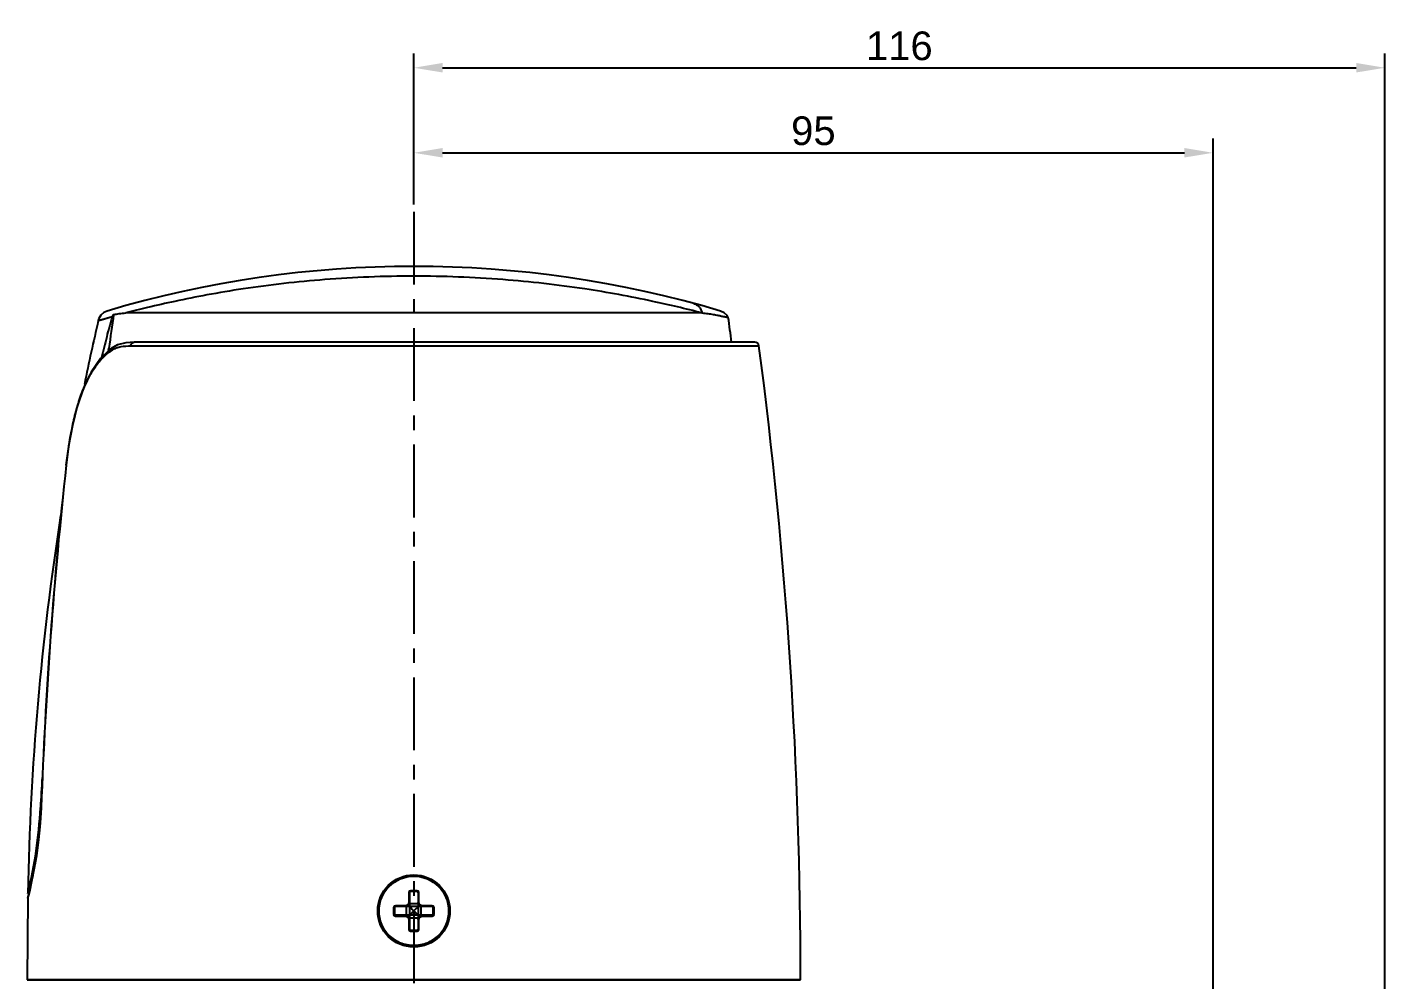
# Model space of a CAD drawing. Header units: millimetres. Extents: x 2792 to 3374, y 618 to 1096.
# Drawn here: x 3024.1 to 3142.6, y 868.3 to 951.5 of the extents above; entities that cross this region are included whole.
import ezdxf

# ---------------------------------------------------------------- set-up
doc = ezdxf.new("R2010")
doc.units = ezdxf.units.MM
doc.header["$LTSCALE"] = 0.1
doc.linetypes.add('CENTERX2', pattern=[101.6, 63.5, -12.7, 12.7, -12.7])
for name, color, linetype in [('02___PRT_ALL_AXES', 7, 'Continuous'), ('CENTER', 1, 'CENTERX2'), ('DIM', 3, 'Continuous')]:
    doc.layers.add(name, color=color, linetype=linetype)
doc.styles.get("Standard").update_dxf_attribs({"font": 'arial.ttf'})
doc.dimstyles.new('ISO-25', dxfattribs={"dimtxt": 2.5, "dimasz": 2.5, "dimexe": 1.25, "dimexo": 0.625, "dimtad": 1, "dimtxsty": 'Standard', "dimcen": 2.5, "dimadec": 0, "dimazin": 0, "dimtfac": 1, "dimtmove": 0, "dimatfit": 3, "dimfxl": 0, "dimarcsym": 0})

# ---------------------------------------------------------------- blocks, each defined once
blk = doc.blocks.new('*D193')
at = {"layer": 'Defpoints', "color": 0, "transparency": 16777216}
for p in [(3127.57, 940.51), (3057.82, 935.37), (3127.57, 856.35)]:
    blk.add_point(p, dxfattribs=at)
at = {"layer": 'DIM', "color": 0, "lineweight": -2, "transparency": 16777216}
for p, q in [((3057.82, 935.99), (3057.82, 941.76)), ((3127.57, 856.98), (3127.57, 941.76)), ((3060.32, 940.51), (3125.07, 940.51))]:
    blk.add_line(p, q, dxfattribs=at)
at = {"layer": 'DIM', "color": 0, "transparency": 16777216}
for points in [[(3060.32, 940.93), (3060.32, 940.1), (3057.82, 940.51)], [(3125.07, 940.93), (3125.07, 940.1), (3127.57, 940.51)]]:
    blk.add_solid(points, dxfattribs=at)
at = {"layer": 'DIM', "color": 0, "transparency": 16777216, "insert": (3092.69, 942.42), "char_height": 2.5, "attachment_point": 5}
blk.add_mtext('95', dxfattribs=at)
blk = doc.blocks.new('*D194')
at = {"layer": 'Defpoints', "color": 0, "transparency": 16777216}
for p in [(3142.57, 947.93), (3057.82, 935.37), (3142.57, 843.23)]:
    blk.add_point(p, dxfattribs=at)
at = {"layer": 'DIM', "color": 0, "lineweight": -2, "transparency": 16777216}
for p, q in [((3057.82, 935.99), (3057.82, 949.18)), ((3142.57, 843.85), (3142.57, 949.18)), ((3060.32, 947.93), (3140.07, 947.93))]:
    blk.add_line(p, q, dxfattribs=at)
at = {"layer": 'DIM', "color": 0, "transparency": 16777216}
for points in [[(3060.32, 948.35), (3060.32, 947.52), (3057.82, 947.93)], [(3140.07, 948.35), (3140.07, 947.52), (3142.57, 947.93)]]:
    blk.add_solid(points, dxfattribs=at)
at = {"layer": 'DIM', "color": 0, "transparency": 16777216, "insert": (3100.19, 949.83), "char_height": 2.5, "attachment_point": 5}
blk.add_mtext('116', dxfattribs=at)

msp = doc.modelspace()

# ---------------------------------------------------------------- linework, layer by layer
at = {"color": 7, "linetype": 'Continuous'}
for p, q in [((3030.276, 925.875), (3031.501, 926.219)), ((3082.959, 926.534), (3032.677, 926.534)), ((3031.177, 923.276), (3031.202, 923.456)), ((3031.236, 923.268), (3031.258, 923.449)), ((3031.409, 923.43), (3031.41, 923.431)), ((3033.111, 923.658), (3087.943, 923.658)), ((3087.572, 923.984), (3033.416, 923.984)), ((3028.98, 919.978), (3028.44, 918.395)), ((3027.691, 914.919), (3027.472, 913.266)), ((3027.472, 913.266), (3027.484, 913.264)), ((3025.228, 883.353), (3025.228, 883.371)), ((3025.228, 883.353), (3025.229, 883.371)), ((3025.228, 883.353), (3025.284, 883.353)), ((3025.284, 883.366), (3025.295, 883.366)), ((3024.219, 875.89), (3024.135, 875.89)), ((3024.178, 875.722), (3024.139, 875.57)), ((3024.289, 876.179), (3024.178, 875.724)), ((3057.443, 875.965), (3057.368, 875.965)), ((3057.368, 875.965), (3057.368, 875.088)), ((3057.443, 875.965), (3057.443, 872.74)), ((3058.118, 876.115), (3057.518, 876.115)), ((3057.518, 876.115), (3057.518, 876.04)), ((3058.118, 876.04), (3057.518, 876.04)), ((3058.118, 876.04), (3058.118, 876.115)), ((3058.268, 875.965), (3058.193, 875.965)), ((3058.193, 875.965), (3058.193, 872.74)), ((3058.268, 875.088), (3058.268, 875.965)), ((3024.128, 875.484), (3024.068, 868.353)), ((3024.128, 875.484), (3024.159, 875.606)), ((3024.139, 875.57), (3024.128, 875.484)), ((3056.131, 874.653), (3056.056, 874.653)), ((3056.056, 874.653), (3056.056, 874.053)), ((3056.131, 874.653), (3056.131, 874.053)), ((3057.082, 874.803), (3056.206, 874.803)), ((3056.206, 874.803), (3056.206, 874.728)), ((3059.431, 874.728), (3056.206, 874.728)), ((3057.082, 874.803), (3057.082, 874.728)), ((3057.187, 873.978), (3057.187, 874.728)), ((3057.368, 875.088), (3057.443, 875.088)), ((3058.193, 874.983), (3057.443, 874.983)), ((3058.268, 875.088), (3058.193, 875.088)), ((3058.449, 873.978), (3058.449, 874.728)), ((3059.431, 874.803), (3058.554, 874.803)), ((3058.554, 874.803), (3058.554, 874.728)), ((3059.431, 874.728), (3059.431, 874.803)), ((3059.581, 874.653), (3059.506, 874.653)), ((3059.506, 874.053), (3059.506, 874.653)), ((3059.581, 874.053), (3059.581, 874.653)), ((3056.056, 874.053), (3056.131, 874.053)), ((3059.431, 873.978), (3056.206, 873.978)), ((3056.206, 873.978), (3056.206, 873.903)), ((3056.206, 873.903), (3057.082, 873.903)), ((3057.082, 873.903), (3057.082, 873.978)), ((3057.368, 873.617), (3057.443, 873.617)), ((3057.368, 873.617), (3057.368, 872.74)), ((3058.193, 873.722), (3057.443, 873.722)), ((3058.268, 873.617), (3058.193, 873.617)), ((3058.268, 872.74), (3058.268, 873.617)), ((3058.554, 873.903), (3058.554, 873.978)), ((3058.554, 873.903), (3059.431, 873.903)), ((3059.431, 873.903), (3059.431, 873.978)), ((3059.506, 874.053), (3059.581, 874.053)), ((3057.368, 872.74), (3057.443, 872.74)), ((3057.518, 872.665), (3058.118, 872.665)), ((3057.518, 872.665), (3057.518, 872.59)), ((3057.518, 872.59), (3058.118, 872.59)), ((3058.118, 872.59), (3058.118, 872.665)), ((3058.193, 872.74), (3058.268, 872.74)), ((3024.068, 868.353), (3091.568, 868.353))]:
    msp.add_line(p, q, dxfattribs=at)
for points in [[(3031.051, 926.7), (3030.753, 926.561), (3030.508, 926.343), (3030.337, 926.063), (3030.276, 925.875)], [(3085.262, 926.142), (3085.154, 926.311), (3084.9, 926.55), (3084.585, 926.7)], [(3030.324, 925.889), (3030.718, 926.001), (3031.501, 926.219)], [(3031.409, 923.43), (3030.47, 922.55), (3029.65, 921.375), (3028.979, 919.974)], [(3033.415, 923.984), (3032.692, 923.943), (3031.948, 923.741), (3031.41, 923.431)], [(3028.443, 918.404), (3028.018, 916.701), (3027.69, 914.912)], [(3025.284, 883.366), (3025.21, 882.032), (3025.067, 880.551), (3024.877, 879.164), (3024.665, 877.935), (3024.459, 876.925), (3024.289, 876.179)]]:
    msp.add_lwpolyline(points, dxfattribs=at)
msp.add_circle((3057.818, 874.353), 3.038, dxfattribs=at)
for centre, radius, start, end in [((3057.818, 836.853), 93.75, 73.4101, 106.58996), ((3265.618, 871.594), 241.521, 167.01203, 168.35815), ((3425.231, 869.272), 397.737, 171.74207, 172.17012), ((2667.818, 868.353), 421.425, 7.58626, 7.88168), ((3032.722, 921.245), 2.396, 121.02842, 126.24913), ((3087.572, 923.609), 0.375, 7.49924, 90), ((2667.818, 868.353), 423.75, 0, 7.49924), ((3434.621, 868.443), 409.608, 173.71765, 177.91205), ((3434.621, 868.443), 409.597, 173.71765, 177.91205), ((3265.618, 871.594), 241.521, 171.12627, 178.98079), ((3262.673, 871.481), 237.742, 176.49822, 177.13334), ((2987.443, 884.881), 37.869, 345.82339, 346.17902), ((2984.476, 885.61), 40.925, 346.17948, 346.45878), ((3057.518, 875.965), 0.15, 90, 180), ((3057.518, 875.965), 0.075, 90, 180), ((3058.118, 875.965), 0.15, 0, 90), ((3058.118, 875.965), 0.075, 0, 90), ((3056.206, 874.653), 0.15, 90, 180), ((3056.206, 874.653), 0.075, 90, 180), ((3059.431, 874.653), 0.15, 0, 90), ((3059.431, 874.653), 0.075, 0, 90), ((3056.206, 874.053), 0.15, 180, 270), ((3056.206, 874.053), 0.075, 180, 270), ((3059.431, 874.053), 0.15, 270, 0), ((3059.431, 874.053), 0.075, 270, 0), ((3057.518, 872.74), 0.15, 180, 270), ((3057.518, 872.74), 0.075, 180, 270), ((3058.118, 872.74), 0.15, 270, 0), ((3058.118, 872.74), 0.075, 270, 0)]:
    msp.add_arc(centre, radius, start, end, dxfattribs=at)
for points, knots in [([(3082.959, 926.534), (3081.542, 926.904), (3078.154, 927.706), (3072.368, 928.76), (3065.403, 929.555), (3059.103, 929.799), (3053.918, 929.699), (3048.937, 929.406), (3044.216, 928.869), (3039.863, 928.14), (3037.087, 927.59), (3034.732, 927.051), (3033.307, 926.705), (3032.677, 926.534)], [0, 0, 0, 0, 0.0864479, 0.2054742, 0.3469149, 0.4999352, 0.5772012, 0.6529826, 0.7944179, 0.8573962, 0.9134958, 0.9614443, 1, 1, 1, 1]), ([(3082.247, 927.364), (3082.332, 927.341), (3082.504, 927.266), (3082.723, 927.079), (3082.884, 926.827), (3082.942, 926.633), (3082.959, 926.534)], [0, 0, 0, 0, 0.2315416, 0.4797961, 0.7391054, 1, 1, 1, 1]), ([(3031.501, 926.219), (3031.454, 926.075), (3031.366, 925.783), (3031.201, 925.192), (3031.006, 924.446), (3030.783, 923.546), (3030.64, 922.944), (3030.569, 922.643)], [0, 0, 0, 0, 0.1230046, 0.2475051, 0.4978189, 0.7487798, 1, 1, 1, 1]), ([(3031.618, 926.399), (3031.607, 926.397), (3031.585, 926.377), (3031.555, 926.339), (3031.525, 926.284), (3031.509, 926.242), (3031.501, 926.219)], [0, 0, 0, 0, 0.1484593, 0.381473, 0.672993, 1, 1, 1, 1]), ([(3031.618, 926.399), (3031.782, 926.428), (3032.037, 926.47), (3032.391, 926.518), (3032.581, 926.533), (3032.678, 926.534)], [0, 0, 0, 0, 0.4667882, 0.7261085, 1, 1, 1, 1]), ([(3082.959, 926.534), (3083.05, 926.534), (3083.226, 926.519), (3083.557, 926.477), (3083.93, 926.416), (3084.326, 926.342), (3084.612, 926.283), (3084.806, 926.242), (3084.925, 926.217), (3085.026, 926.195), (3085.109, 926.176), (3085.166, 926.164), (3085.203, 926.155), (3085.224, 926.151), (3085.24, 926.147), (3085.252, 926.145), (3085.257, 926.142), (3085.262, 926.143), (3085.262, 926.142)], [0, 0, 0, 0, 0.116337, 0.226948, 0.4281259, 0.6006996, 0.7433467, 0.8031493, 0.8551488, 0.8992686, 0.9354534, 0.9636553, 0.97475, 0.9838348, 0.9909054, 0.9959577, 0.9989893, 1, 1, 1, 1]), ([(3027.484, 913.264), (3027.602, 914.336), (3027.841, 915.91), (3028.312, 917.926), (3028.733, 919.298), (3029.234, 920.53), (3029.82, 921.601), (3030.499, 922.493), (3031.03, 922.975), (3031.306, 923.178)], [0, 0, 0, 0, 0.2971407, 0.4379514, 0.5702111, 0.692311, 0.8038703, 0.9056572, 1, 1, 1, 1]), ([(3031.306, 923.178), (3031.302, 923.224), (3031.313, 923.321), (3031.371, 923.402), (3031.409, 923.43)], [0, 0, 0, 0, 0.4953343, 1, 1, 1, 1]), ([(3031.487, 923.298), (3031.609, 923.371), (3031.862, 923.494), (3032.406, 923.643), (3032.83, 923.658), (3033.111, 923.658)], [0, 0, 0, 0, 0.2521675, 0.4982032, 1, 1, 1, 1]), ([(3033.111, 923.658), (3033.12, 923.742), (3033.171, 923.867), (3033.302, 923.966), (3033.379, 923.984), (3033.416, 923.984)], [0, 0, 0, 0, 0.5274186, 0.7699373, 1, 1, 1, 1]), ([(3024.135, 875.89), (3024.428, 877.114), (3024.912, 879.587), (3025.164, 882.096), (3025.227, 883.353)], [0, 0, 0, 0, 0.5000078, 1, 1, 1, 1]), ([(3024.263, 876.028), (3024.493, 876.981), (3024.989, 879.405), (3025.241, 881.874), (3025.295, 883.366)], [0, 0, 0, 0, 0.3962912, 1, 1, 1, 1]), ([(3057.818, 877.381), (3057.419, 877.382), (3056.613, 877.23), (3055.577, 876.577), (3054.866, 875.577), (3054.695, 874.77), (3054.696, 874.371)], [0, 0, 0, 0, 0.2501758, 0.5001771, 0.7500748, 1, 1, 1, 1]), ([(3060.94, 874.371), (3060.942, 874.77), (3060.769, 875.577), (3060.059, 876.577), (3059.023, 877.229), (3058.217, 877.382), (3057.818, 877.381)], [0, 0, 0, 0, 0.2499117, 0.4998096, 0.7498029, 1, 1, 1, 1]), ([(3057.368, 875.088), (3057.368, 875.051), (3057.354, 874.976), (3057.29, 874.88), (3057.195, 874.817), (3057.12, 874.803), (3057.082, 874.803)], [0, 0, 0, 0, 0.2500423, 0.5000002, 0.7499578, 1, 1, 1, 1]), ([(3057.443, 875.088), (3057.443, 875.041), (3057.425, 874.946), (3057.345, 874.826), (3057.224, 874.746), (3057.129, 874.728), (3057.082, 874.728)], [0, 0, 0, 0, 0.2499755, 0.5, 0.7500245, 1, 1, 1, 1]), ([(3057.818, 874.353), (3057.786, 874.385), (3057.707, 874.463), (3057.583, 874.588), (3057.489, 874.681), (3057.443, 874.728)], [0, 0, 0, 0, 0.2535598, 0.6308976, 1, 1, 1, 1]), ([(3058.193, 874.728), (3058.162, 874.697), (3058.085, 874.62), (3057.96, 874.495), (3057.865, 874.4), (3057.818, 874.353)], [0, 0, 0, 0, 0.2448717, 0.6200665, 1, 1, 1, 1]), ([(3058.554, 874.728), (3058.507, 874.728), (3058.412, 874.746), (3058.291, 874.826), (3058.211, 874.946), (3058.193, 875.041), (3058.193, 875.088)], [0, 0, 0, 0, 0.2499755, 0.5, 0.7500245, 1, 1, 1, 1]), ([(3058.554, 874.803), (3058.516, 874.803), (3058.441, 874.817), (3058.346, 874.88), (3058.282, 874.976), (3058.268, 875.051), (3058.268, 875.088)], [0, 0, 0, 0, 0.2500423, 0.5000002, 0.7499578, 1, 1, 1, 1]), ([(3054.696, 874.371), (3054.694, 873.973), (3054.867, 873.166), (3055.577, 872.166), (3056.613, 871.513), (3057.419, 871.361), (3057.818, 871.362)], [0, 0, 0, 0, 0.2499251, 0.4997264, 0.7497016, 1, 1, 1, 1]), ([(3057.082, 873.978), (3057.129, 873.978), (3057.224, 873.959), (3057.345, 873.879), (3057.425, 873.759), (3057.443, 873.664), (3057.443, 873.617)], [0, 0, 0, 0, 0.2499755, 0.5, 0.7500245, 1, 1, 1, 1]), ([(3057.082, 873.903), (3057.12, 873.903), (3057.195, 873.888), (3057.29, 873.825), (3057.354, 873.73), (3057.368, 873.654), (3057.368, 873.617)], [0, 0, 0, 0, 0.2500423, 0.5000002, 0.7499578, 1, 1, 1, 1]), ([(3057.443, 873.978), (3057.474, 874.008), (3057.551, 874.086), (3057.676, 874.211), (3057.771, 874.305), (3057.818, 874.353)], [0, 0, 0, 0, 0.2448715, 0.6200664, 1, 1, 1, 1]), ([(3057.818, 871.362), (3058.217, 871.361), (3059.023, 871.513), (3060.059, 872.166), (3060.769, 873.166), (3060.941, 873.973), (3060.94, 874.371)], [0, 0, 0, 0, 0.2502774, 0.5002607, 0.7500618, 1, 1, 1, 1]), ([(3057.818, 874.353), (3057.85, 874.321), (3057.929, 874.242), (3058.054, 874.117), (3058.147, 874.024), (3058.193, 873.978)], [0, 0, 0, 0, 0.2535598, 0.6308976, 1, 1, 1, 1]), ([(3058.193, 873.617), (3058.193, 873.664), (3058.211, 873.759), (3058.291, 873.879), (3058.412, 873.959), (3058.507, 873.978), (3058.554, 873.978)], [0, 0, 0, 0, 0.2499755, 0.5, 0.7500245, 1, 1, 1, 1]), ([(3058.268, 873.617), (3058.268, 873.654), (3058.282, 873.73), (3058.346, 873.825), (3058.441, 873.888), (3058.516, 873.903), (3058.554, 873.903)], [0, 0, 0, 0, 0.2500423, 0.5000002, 0.7499578, 1, 1, 1, 1])]:
    msp.add_open_spline(points, degree=3, knots=knots, dxfattribs=at)
at = {"layer": '02___PRT_ALL_AXES', "color": 7, "linetype": 'Continuous'}
msp.add_line((3091.568, 868.353), (3024.068, 868.353), dxfattribs=at)
msp.add_circle((3057.818, 874.353), 3.15, dxfattribs=at)
at = {"layer": 'CENTER'}
msp.add_line((3057.818, 935.367), (3057.818, 619.247), dxfattribs=at)
at = {"layer": 'DIM'}
msp.add_line((3057.818, 874.353), (3057.818, 868.353), dxfattribs=at)

# ---------------------------------------------------------------- dimensions: what is measured, and where the dimension line sits
for base, p2, text, picture, middle in [((3142.568, 947.933), (3142.568, 843.228), '116', '*D194', (3100.193, 949.834)), ((3127.568, 940.514), (3127.568, 856.353), '95', '*D193', (3092.693, 942.415))]:
    dim = msp.add_linear_dim(base=base, p1=(3057.818, 935.367), p2=p2, text=text, dimstyle='ISO-25', dxfattribs=at)
    dim.commit()
    dim.dimension.update_dxf_attribs({"geometry": picture, "text_midpoint": middle})

doc.saveas('drawing.dxf')
